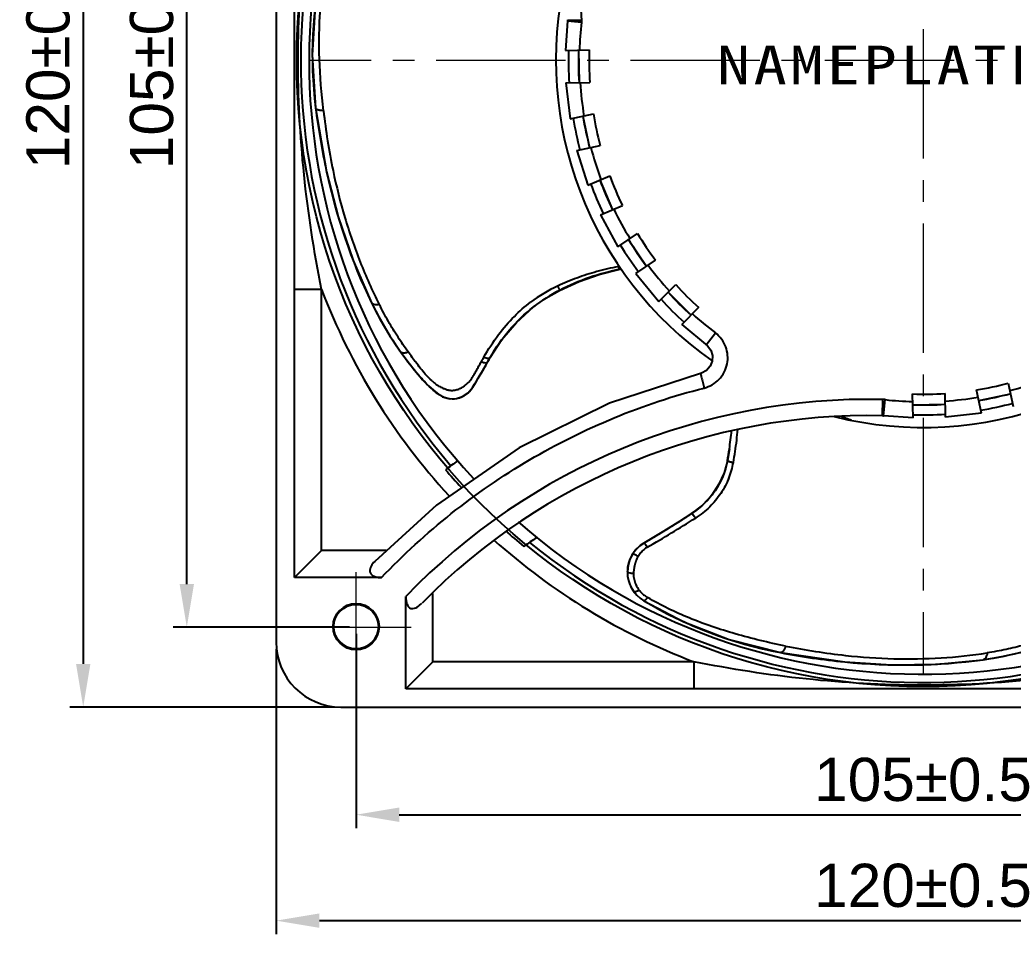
# Model space of a CAD drawing. Header units: inches. Extents: x 12 to 11036, y 8 to 6728.
# Drawn here: x 10514.4 to 10606.4, y 3612.3 to 3697 of the extents above; entities that cross this region are included whole.
import ezdxf

# ---------------------------------------------------------------- set-up
doc = ezdxf.new("R2010")
doc.units = ezdxf.units.IN
doc.header["$MEASUREMENT"] = 0
doc.linetypes.add('\\M+5B5E3\\M+5BBAD\\M+5CFDF', pattern=[18, 12, -2, 2, -2])
for name, color, linetype, lineweight in [('\\M+5B3DF\\M+5B4E7\\M+5CFDF\\M+5B2E3', 3, 'Continuous', 18), ('\\M+5B4D6\\M+5CAB5\\M+5CFDF\\M+5B2E3', 7, 'Continuous', 35), ('\\M+5D6D0\\M+5D0C4\\M+5CFDF\\M+5B2E3', 1, '\\M+5B5E3\\M+5BBAD\\M+5CFDF', 18)]:
    doc.layers.add(name, color=color, linetype=linetype, lineweight=lineweight)
doc.styles.add('\\M+5B1EA\\M+5D7BC', font='', dxfattribs={"width": 0.667})
doc.styles.get("Standard").update_dxf_attribs({"font": 'arial.ttf'})
doc.styles.get('\\M+5B1EA\\M+5D7BC').set_extended_font_data('宋体')
doc.dimstyles.new('5', dxfattribs={"dimtxt": 4, "dimasz": 4, "dimexe": 1.25, "dimexo": 0.625, "dimgap": 1.2, "dimtad": 1, "dimdsep": 46, "dimtxsty": 'Standard', "dimcen": 2.5, "dimdle": 8, "dimazin": 2, "dimtfac": 1, "dimtmove": 0, "dimatfit": 3, "dimfxl": 0, "dimtolj": 1, "dimarcsym": 0})

# ---------------------------------------------------------------- blocks, each defined once
blk = doc.blocks.new('*D98')
at = {"layer": '\\M+5B3DF\\M+5B4E7\\M+5CFDF\\M+5B2E3', "color": 0, "linetype": 'Continuous', "lineweight": -2, "ltscale": 2}
for p, q in [((10545.582, 3640.134), (10545.582, 3622.141)), ((10650.582, 3640.134), (10650.582, 3622.141)), ((10549.582, 3623.391), (10646.582, 3623.391))]:
    blk.add_line(p, q, dxfattribs=at)
at = {"layer": '\\M+5B3DF\\M+5B4E7\\M+5CFDF\\M+5B2E3', "color": 0, "ltscale": 2}
for points in [[(10549.582, 3624.058), (10549.582, 3622.724), (10545.582, 3623.391)], [(10646.582, 3624.058), (10646.582, 3622.724), (10650.582, 3623.391)]]:
    blk.add_solid(points, dxfattribs=at)
at = {"layer": 'Defpoints', "color": 0, "ltscale": 2}
for p in [(10545.582, 3640.759), (10650.582, 3640.759), (10650.582, 3623.391)]:
    blk.add_point(p, dxfattribs=at)
at = {"layer": '\\M+5B3DF\\M+5B4E7\\M+5CFDF\\M+5B2E3', "color": 0, "ltscale": 2, "insert": (10598.082, 3626.633), "char_height": 4, "attachment_point": 5}
blk.add_mtext('\\A1;105±0.5', dxfattribs=at)
blk = doc.blocks.new('*D99')
at = {"layer": '\\M+5B3DF\\M+5B4E7\\M+5CFDF\\M+5B2E3', "color": 0, "linetype": 'Continuous', "lineweight": -2, "ltscale": 2}
for p, q in [((10538.182, 3638.734), (10538.182, 3612.33)), ((10657.982, 3638.734), (10657.982, 3612.33)), ((10542.182, 3613.58), (10653.982, 3613.58))]:
    blk.add_line(p, q, dxfattribs=at)
at = {"layer": '\\M+5B3DF\\M+5B4E7\\M+5CFDF\\M+5B2E3', "color": 0, "ltscale": 2}
for points in [[(10542.182, 3614.246), (10542.182, 3612.913), (10538.182, 3613.58)], [(10653.982, 3614.246), (10653.982, 3612.913), (10657.982, 3613.58)]]:
    blk.add_solid(points, dxfattribs=at)
at = {"layer": 'Defpoints', "color": 0, "ltscale": 2}
for p in [(10538.182, 3639.359), (10657.982, 3639.359), (10657.982, 3613.58)]:
    blk.add_point(p, dxfattribs=at)
at = {"layer": '\\M+5B3DF\\M+5B4E7\\M+5CFDF\\M+5B2E3', "color": 0, "ltscale": 2, "insert": (10598.082, 3616.822), "char_height": 4, "attachment_point": 5}
blk.add_mtext('\\A1;\\A1;120{\\H1x;%%P0.5}', dxfattribs=at)
blk = doc.blocks.new('*D100')
at = {"layer": '\\M+5B3DF\\M+5B4E7\\M+5CFDF\\M+5B2E3', "color": 0, "linetype": 'Continuous', "lineweight": -2, "ltscale": 2}
for p, q in [((10544.957, 3745.759), (10528.654, 3745.759)), ((10529.904, 3644.759), (10529.904, 3741.759)), ((10544.957, 3640.759), (10528.654, 3640.759))]:
    blk.add_line(p, q, dxfattribs=at)
at = {"layer": '\\M+5B3DF\\M+5B4E7\\M+5CFDF\\M+5B2E3', "color": 0, "ltscale": 2}
for points in [[(10529.237, 3741.759), (10530.57, 3741.759), (10529.904, 3745.759)], [(10529.237, 3644.759), (10530.57, 3644.759), (10529.904, 3640.759)]]:
    blk.add_solid(points, dxfattribs=at)
at = {"layer": 'Defpoints', "color": 0, "ltscale": 2}
for p in [(10529.904, 3745.759), (10545.582, 3745.759), (10545.582, 3640.759)]:
    blk.add_point(p, dxfattribs=at)
at = {"layer": '\\M+5B3DF\\M+5B4E7\\M+5CFDF\\M+5B2E3', "color": 0, "ltscale": 2, "insert": (10526.662, 3693.259), "char_height": 4, "attachment_point": 5, "rotation": 90}
blk.add_mtext('\\A1;105±0.5', dxfattribs=at)
blk = doc.blocks.new('*D101')
at = {"layer": '\\M+5B3DF\\M+5B4E7\\M+5CFDF\\M+5B2E3', "color": 0, "linetype": 'Continuous', "lineweight": -2, "ltscale": 2}
for p, q in [((10543.557, 3753.159), (10519.062, 3753.159)), ((10520.312, 3749.159), (10520.312, 3637.359)), ((10543.557, 3633.359), (10519.062, 3633.359))]:
    blk.add_line(p, q, dxfattribs=at)
at = {"layer": '\\M+5B3DF\\M+5B4E7\\M+5CFDF\\M+5B2E3', "color": 0, "ltscale": 2}
for points in [[(10519.646, 3749.159), (10520.979, 3749.159), (10520.312, 3753.159)], [(10519.646, 3637.359), (10520.979, 3637.359), (10520.312, 3633.359)]]:
    blk.add_solid(points, dxfattribs=at)
at = {"layer": 'Defpoints', "color": 0, "ltscale": 2}
for p in [(10544.182, 3753.159), (10520.312, 3633.359), (10544.182, 3633.359)]:
    blk.add_point(p, dxfattribs=at)
at = {"layer": '\\M+5B3DF\\M+5B4E7\\M+5CFDF\\M+5B2E3', "color": 0, "ltscale": 2, "insert": (10517.07, 3693.259), "char_height": 4, "attachment_point": 5, "rotation": 90}
blk.add_mtext('\\A1;\\A1;120{\\H1x;%%P0.5}', dxfattribs=at)

msp = doc.modelspace()

# ---------------------------------------------------------------- linework, layer by layer
at = {"color": 7, "linetype": 'Continuous'}
for p, q in [((10538.182, 3747.159), (10538.182, 3639.359)), ((10539.882, 3672.041), (10539.882, 3714.477)), ((10565.155, 3696.925), (10564.964, 3694.181)), ((10565.155, 3696.925), (10566.447, 3696.781)), ((10564.965, 3694.181), (10567.179, 3694.22)), ((10566.178, 3694.202), (10566.231, 3691.203)), ((10541.527, 3693.748), (10541.832, 3688.872)), ((10565.017, 3691.182), (10565.397, 3687.845)), ((10565.018, 3691.182), (10567.232, 3691.22)), ((10541.832, 3688.872), (10542.849, 3682.939)), ((10565.398, 3687.846), (10567.564, 3688.306)), ((10566.584, 3688.098), (10567.208, 3685.163)), ((10566.022, 3684.911), (10568.187, 3685.371)), ((10566.022, 3684.911), (10567.032, 3681.709)), ((10567.032, 3681.709), (10569.069, 3682.574)), ((10568.148, 3682.183), (10569.32, 3679.421)), ((10568.205, 3678.948), (10570.242, 3679.812)), ((10568.205, 3678.948), (10569.807, 3675.997)), ((10569.808, 3675.998), (10571.641, 3677.234)), ((10570.811, 3676.674), (10572.489, 3674.187)), ((10571.486, 3673.511), (10573.319, 3674.747)), ((10570.033, 3673.909), (10570.114, 3673.925)), ((10571.485, 3673.511), (10573.621, 3670.92)), ((10542.382, 3672.041), (10539.882, 3672.041)), ((10542.382, 3647.855), (10542.382, 3672.041)), ((10573.622, 3670.921), (10575.185, 3672.484)), ((10574.477, 3671.776), (10576.598, 3669.654)), ((10575.743, 3668.8), (10577.306, 3670.362)), ((10578.007, 3666.91), (10578.85, 3668.016)), ((10557.759, 3665.303), (10558.01, 3665.744)), ((10605.969, 3663.365), (10606.427, 3661.209)), ((10594.328, 3660.349), (10594.36, 3661.849)), ((10594.416, 3660.343), (10594.582, 3661.834)), ((10597.159, 3660.153), (10597.121, 3662.357)), ((10600.159, 3660.205), (10600.12, 3662.409)), ((10603.493, 3660.585), (10603.035, 3662.741)), ((10603.243, 3661.762), (10606.177, 3662.386)), ((10597.138, 3661.356), (10600.138, 3661.408)), ((10597.159, 3660.153), (10594.416, 3660.343)), ((10603.493, 3660.585), (10600.159, 3660.205)), ((10580.147, 3657.266), (10579.967, 3656.162)), ((10576.65, 3651.282), (10575.524, 3650.558)), ((10575.524, 3650.558), (10574.083, 3649.659)), ((10539.882, 3645.359), (10542.382, 3647.855)), ((10548.365, 3647.855), (10542.382, 3647.855)), ((10547.942, 3645.359), (10539.882, 3645.359)), ((10550.182, 3635.059), (10550.182, 3643.593)), ((10552.677, 3637.559), (10552.677, 3643.884)), ((10580.14, 3639.624), (10584.872, 3638.407)), ((10584.872, 3638.407), (10590.829, 3637.541)), ((10550.182, 3635.059), (10552.677, 3637.559)), ((10576.863, 3637.559), (10552.677, 3637.559)), ((10576.863, 3637.559), (10576.863, 3635.059)), ((10619.3, 3635.059), (10576.863, 3635.059)), ((10544.182, 3633.359), (10651.982, 3633.359))]:
    msp.add_line(p, q, dxfattribs=at)
for points in [[(10542.492, 3702.391), (10541.789, 3698.269), (10541.527, 3693.748)], [(10565.161, 3697.009), (10565.157, 3696.947), (10565.155, 3696.925)], [(10542.849, 3682.939), (10543.93, 3678.757), (10545.311, 3674.711), (10547.008, 3670.815)], [(10564.405, 3671.954), (10566.226, 3672.782), (10568.107, 3673.435), (10570.033, 3673.909)], [(10562.016, 3670.423), (10563.164, 3671.239), (10564.405, 3671.954)], [(10547.008, 3670.815), (10547.825, 3669.249), (10548.713, 3667.748), (10549.672, 3666.312)], [(10558.01, 3665.744), (10559.087, 3667.405), (10560.423, 3668.988), (10562.016, 3670.423)], [(10575.743, 3668.799), (10578.115, 3666.819), (10578.43, 3666.412), (10578.589, 3665.919), (10578.569, 3665.4), (10578.371, 3664.92), (10578.023, 3664.538), (10577.569, 3664.299), (10577.467, 3664.269)], [(10549.672, 3666.312), (10550.283, 3665.477), (10550.823, 3664.781), (10551.31, 3664.188)], [(10556.383, 3662.978), (10556.69, 3663.483), (10557.02, 3664.034), (10557.374, 3664.635), (10557.759, 3665.303)], [(10577.467, 3664.269), (10569.046, 3661.51), (10560.691, 3657.378), (10553.024, 3652.072), (10547.303, 3646.858)], [(10551.31, 3664.188), (10551.809, 3663.613), (10552.287, 3663.117), (10552.757, 3662.699), (10553.209, 3662.332)], [(10553.209, 3662.332), (10553.723, 3662.055), (10554.286, 3661.924), (10554.874, 3661.946), (10555.447, 3662.128), (10555.962, 3662.471), (10556.383, 3662.978)], [(10594.353, 3660.348), (10594.401, 3660.345), (10594.416, 3660.343)], [(10579.967, 3656.162), (10579.674, 3655.065), (10579.187, 3653.991), (10578.511, 3652.978), (10577.66, 3652.065), (10576.65, 3651.282)], [(10574.083, 3649.659), (10573.16, 3649.1), (10572.236, 3648.552)], [(10572.235, 3648.551), (10571.84, 3648.276), (10571.491, 3647.942), (10571.198, 3647.557)], [(10572.235, 3648.551), (10572.234, 3648.551), (10572.234, 3648.55), (10572.235, 3648.551)], [(10571.198, 3647.557), (10570.939, 3647.072), (10570.766, 3646.514), (10570.703, 3645.916)], [(10570.989, 3644.573), (10571.079, 3644.395), (10571.181, 3644.223), (10571.294, 3644.056)], [(10571.296, 3644.053), (10571.567, 3643.728), (10571.877, 3643.447), (10572.218, 3643.213)], [(10572.218, 3643.213), (10575.922, 3641.27), (10580.14, 3639.624)], [(10603.644, 3637.75), (10605.387, 3638.042), (10607.088, 3638.424), (10608.75, 3638.892)], [(10590.829, 3637.541), (10595.14, 3637.276), (10599.415, 3637.34), (10603.644, 3637.75)]]:
    msp.add_lwpolyline(points, dxfattribs=at)
at = {"color": 4}
msp.add_circle((10598.082, 3693.259), 58, dxfattribs=at)
at = {"color": 7, "linetype": 'Continuous'}
msp.add_circle((10545.582, 3640.759), 2.1, dxfattribs=at)
for centre, radius, start, end in [((10598.082, 3693.259), 56.859, 139.45672, 222.91346), ((10598.082, 3693.259), 57.622, 141.34327, 220.65605), ((10580.722, 3693.748), 39.194, 167.25994, 187.14622), ((10598.082, 3693.259), 34, 166.9077, 234.97902), ((10597.709, 3693.304), 31.455, 173.65058, 178.35952), ((10598.082, 3693.259), 32.833, 178.3815, 183.6185), ((10598.082, 3693.259), 31.917, 178.30631, 183.69369), ((10598.082, 3693.259), 30.917, 178.21911, 183.78089), ((10597.82, 3693.312), 31.566, 183.82725, 189.46833), ((10606.797, 3696.954), 65.466, 187.09194, 192.36088), ((10605.042, 3695.774), 62.894, 186.55319, 191.66504), ((10598.082, 3693.259), 32.833, 189.3815, 194.6185), ((10598.082, 3693.259), 31.917, 189.30631, 194.69369), ((10598.082, 3693.259), 30.917, 189.21911, 194.78089), ((10597.948, 3693.343), 31.698, 194.91087, 200.52165), ((10598.082, 3693.259), 31.917, 200.30631, 205.69369), ((10598.082, 3693.259), 30.917, 200.21911, 205.78089), ((10598.082, 3693.259), 32.833, 200.3815, 205.6185), ((10598.065, 3693.397), 31.828, 205.94191, 211.5214), ((10598.082, 3693.259), 31.917, 211.30631, 216.69369), ((10598.082, 3693.259), 30.917, 211.21911, 216.78089), ((10598.082, 3693.259), 32.833, 211.3815, 216.6185), ((10574.18, 3652.892), 21.422, 100.94153, 117.14893), ((10574.167, 3651.207), 23.343, 100.41054, 100.6141), ((10598.171, 3693.474), 31.958, 216.91959, 222.46829), ((10598.082, 3693.259), 34, 255.9767, 325.00554), ((10598.082, 3693.259), 59.605, 200.85381, 222.58175), ((10570.078, 3659.767), 13.872, 114.85548, 126.92016), ((10571.23, 3658.659), 14.944, 117.17245, 128.06797), ((10598.082, 3693.259), 30.917, 222.21911, 227.78089), ((10598.082, 3693.259), 32.833, 222.3815, 227.6185), ((10598.082, 3693.259), 31.917, 222.30631, 227.69369), ((10576.145, 3685.014), 32.413, 205.98049, 219.98049), ((10598.263, 3693.57), 32.092, 227.84301, 232.77657), ((10480.177, 3709.665), 89.37, 330.01072, 330.56388), ((10480.17, 3709.669), 89.378, 328.49599, 330.23852), ((10554.499, 3664.113), 2.2, 233.90982, 328.49596), ((10598.082, 3693.259), 30.917, 279.21911, 284.78089), ((10598.082, 3693.259), 31.619, 284.71909, 290.28091), ((10593.076, 3602.374), 59.489, 88.76408, 136.1412), ((10594.304, 3659.325), 2.525, 83.64312, 88.76188), ((10598.082, 3693.259), 31.619, 263.64916, 268.28091), ((10598.082, 3693.259), 30.917, 268.21911, 273.78089), ((10598.082, 3693.259), 31.619, 273.71909, 279.28091), ((10598.082, 3693.259), 31.917, 279.30631, 284.69369), ((10598.082, 3693.259), 31.917, 268.30631, 273.69369), ((10598.082, 3693.259), 32.833, 279.3815, 284.6185), ((10593.076, 3602.374), 57.989, 88.76297, 135.54157), ((10598.082, 3693.259), 32.833, 268.3815, 273.6185), ((10544.884, 3662.528), 35.654, 351.51311, 354.24234), ((10543.938, 3662.629), 36.605, 349.82367, 351.58032), ((10593.076, 3602.374), 65.908, 125.30062, 126.51258), ((10573.531, 3657.247), 7.099, 337.63078, 349.87987), ((10580.936, 3659.01), 3.04, 259.64866, 262.13005), ((10598.082, 3693.259), 58.249, 220.60842, 222.74072), ((10598.082, 3693.259), 56.859, 228.75524, 312.91346), ((10521.51, 3737.379), 102.781, 299.77062, 302.67495), ((10516.74, 3743.216), 109.732, 302.39195, 303.09087), ((10516.26, 3743.987), 110.64, 301.50884, 302.38812), ((10598.082, 3693.259), 58.249, 228.41382, 230.60568), ((10593.076, 3602.374), 55.908, 123.38167, 124.86809), ((10598.082, 3693.259), 57.622, 230.78536, 310.65605), ((10516.74, 3743.216), 109.732, 300.37956, 301.50506), ((10598.082, 3693.259), 59.605, 228.15686, 249.14619), ((10573.803, 3645.877), 3.1, 120.41025, 239.25994), ((10592.252, 3676.9), 39.194, 239.25994, 259.14622), ((10599.144, 3669.849), 32.413, 277.98049, 291.98049), ((10544.182, 3639.359), 6, 180, 270), ((10597.841, 3700.655), 62.894, 258.55318, 263.66504), ((10597.26, 3702.69), 65.466, 259.09194, 264.36088)]:
    msp.add_arc(centre, radius, start, end, dxfattribs=at)
for points, knots in [([(10556.966, 3728.023), (10557.7, 3726.867), (10559.084, 3724.5), (10561.484, 3719.573), (10563.881, 3713.141), (10565.768, 3705.127), (10566.342, 3699.665), (10566.461, 3696.93)], [0, 0, 0, 0, 4.10993, 8.219873, 16.435963, 24.652047, 32.868238, 32.868238, 32.868238, 32.868238]), ([(10542.38, 3672.04), (10541.683, 3675.552), (10540.577, 3682.691), (10540.019, 3693.45), (10540.616, 3704.109), (10541.702, 3711.06), (10542.38, 3714.478)], [0, 0, 0, 0, 10.742783, 21.643981, 32.2666, 42.723073, 42.723073, 42.723073, 42.723073]), ([(10542.558, 3688.596), (10542.368, 3690.185), (10542.129, 3693.289), (10542.166, 3697.83), (10542.583, 3700.744), (10542.88, 3702.137)], [0, 0, 0, 0, 4.802623, 9.331462, 13.604719, 13.604719, 13.604719, 13.604719]), ([(10565.161, 3697.009), (10565.16, 3697.003), (10565.186, 3696.993), (10565.224, 3696.987), (10565.297, 3696.979), (10565.352, 3696.976), (10565.384, 3696.974)], [0, 0, 0, 0, 0.0182605, 0.0622902, 0.1334401, 0.230393, 0.230393, 0.230393, 0.230393]), ([(10565.384, 3696.974), (10565.454, 3696.971), (10565.811, 3696.963), (10566.169, 3696.973), (10566.458, 3696.986)], [0, 0, 0, 0, 0.20763, 1.07357, 1.07357, 1.07357, 1.07357]), ([(10542.558, 3688.596), (10542.468, 3688.596), (10542.335, 3688.604), (10542.165, 3688.635), (10542.054, 3688.667), (10541.963, 3688.709), (10541.893, 3688.757), (10541.848, 3688.812), (10541.834, 3688.853), (10541.832, 3688.872)], [0, 0, 0, 0, 0.2702479, 0.4000412, 0.51685, 0.617331, 0.7008953, 0.7685345, 0.8268519, 0.8268519, 0.8268519, 0.8268519]), ([(10543.448, 3683.057), (10543.751, 3681.589), (10544.475, 3678.719), (10545.898, 3674.565), (10547.076, 3671.921), (10547.726, 3670.646)], [0, 0, 0, 0, 4.497391, 8.867813, 13.164646, 13.164646, 13.164646, 13.164646]), ([(10569.867, 3674.151), (10569.194, 3674.025), (10567.898, 3673.729), (10566.021, 3673.119), (10564.832, 3672.624), (10564.247, 3672.354)], [0, 0, 0, 0, 2.055318, 3.981304, 5.915561, 5.915561, 5.915561, 5.915561]), ([(10570.033, 3673.909), (10570.022, 3673.906), (10570.007, 3673.97), (10569.942, 3674.024), (10569.897, 3674.107), (10569.867, 3674.151)], [0, 0, 0, 0, 0.0337889, 0.1334571, 0.2959299, 0.2959299, 0.2959299, 0.2959299]), ([(10564.247, 3672.354), (10564.26, 3672.324), (10564.286, 3672.269), (10564.321, 3672.19), (10564.35, 3672.122), (10564.373, 3672.065), (10564.39, 3672.02), (10564.402, 3671.988), (10564.407, 3671.967), (10564.407, 3671.958), (10564.406, 3671.954), (10564.405, 3671.954)], [0, 0, 0, 0, 0.0977582, 0.1842211, 0.2586142, 0.3201688, 0.3681969, 0.4027237, 0.423904, 0.4297042, 0.4329137, 0.4329137, 0.4329137, 0.4329137]), ([(10547.726, 3670.646), (10547.647, 3670.629), (10547.493, 3670.607), (10547.305, 3670.62), (10547.178, 3670.661), (10547.103, 3670.702), (10547.045, 3670.754), (10547.018, 3670.794), (10547.008, 3670.815)], [0, 0, 0, 0, 0.2448392, 0.4639032, 0.559077, 0.6442945, 0.7192852, 0.7888371, 0.7888371, 0.7888371, 0.7888371]), ([(10550.402, 3666.259), (10550.076, 3666.704), (10549.44, 3667.628), (10548.545, 3669.092), (10547.994, 3670.117), (10547.726, 3670.646)], [0, 0, 0, 0, 1.653807, 3.365448, 5.14372, 5.14372, 5.14372, 5.14372]), ([(10557.397, 3665.769), (10557.819, 3666.489), (10558.684, 3667.815), (10560.144, 3669.53), (10561.212, 3670.459), (10561.745, 3670.857)], [0, 0, 0, 0, 2.50482, 4.741902, 6.737543, 6.737543, 6.737543, 6.737543]), ([(10577.809, 3662.912), (10578.327, 3663.043), (10579.31, 3663.61), (10580.092, 3665.105), (10579.959, 3666.787), (10579.275, 3667.693), (10578.85, 3668.016)], [0, 0, 0, 0, 1.618234, 3.236011, 4.853759, 6.471905, 6.471905, 6.471905, 6.471905]), ([(10549.672, 3666.312), (10549.71, 3666.258), (10549.85, 3666.173), (10550.115, 3666.169), (10550.302, 3666.22), (10550.403, 3666.259)], [0, 0, 0, 0, 0.2005076, 0.4559851, 0.7810294, 0.7810294, 0.7810294, 0.7810294]), ([(10551.078, 3665.348), (10551.072, 3665.357), (10551.035, 3665.407), (10550.936, 3665.543), (10550.716, 3665.837), (10550.527, 3666.09), (10550.403, 3666.259)], [0, 0, 0, 0, 0.031492, 0.188791, 0.503022, 1.134431, 1.134431, 1.134431, 1.134431]), ([(10557.397, 3665.769), (10557.371, 3665.722), (10557.318, 3665.628), (10557.239, 3665.488), (10557.187, 3665.394), (10557.16, 3665.347)], [0, 0, 0, 0, 0.1607731, 0.3220775, 0.4839307, 0.4839307, 0.4839307, 0.4839307]), ([(10557.397, 3665.769), (10557.473, 3665.745), (10557.609, 3665.707), (10557.773, 3665.68), (10557.88, 3665.681), (10557.938, 3665.691), (10557.983, 3665.711), (10558.003, 3665.733), (10558.01, 3665.744)], [0, 0, 0, 0, 0.2372786, 0.4250751, 0.4972854, 0.5556777, 0.6024145, 0.6416493, 0.6416493, 0.6416493, 0.6416493]), ([(10552.612, 3663.569), (10552.396, 3663.776), (10552.022, 3664.138), (10551.527, 3664.743), (10551.237, 3665.128), (10551.084, 3665.339)], [0, 0, 0, 0, 0.897805, 1.558938, 2.342438, 2.342438, 2.342438, 2.342438]), ([(10555.341, 3662.932), (10555.392, 3662.961), (10555.48, 3663.025), (10555.622, 3663.12), (10555.766, 3663.226), (10555.913, 3663.351), (10556.052, 3663.488), (10556.181, 3663.646), (10556.315, 3663.84), (10556.47, 3664.086), (10556.632, 3664.364), (10556.795, 3664.667), (10556.965, 3664.992), (10557.091, 3665.222), (10557.16, 3665.347)], [0, 0, 0, 0, 0.175055, 0.325589, 0.513573, 0.71039, 0.904396, 1.098183, 1.321387, 1.611534, 1.970541, 2.28672, 2.642929, 3.071992, 3.071992, 3.071992, 3.071992]), ([(10557.16, 3665.347), (10557.255, 3665.315), (10557.421, 3665.27), (10557.62, 3665.236), (10557.74, 3665.27), (10557.759, 3665.303)], [0, 0, 0, 0, 0.3021629, 0.5115777, 0.6261061, 0.6261061, 0.6261061, 0.6261061]), ([(10577.467, 3664.269), (10577.465, 3664.267), (10577.473, 3664.257), (10577.472, 3664.239), (10577.483, 3664.206), (10577.498, 3664.139), (10577.528, 3664.025), (10577.569, 3663.859), (10577.621, 3663.656), (10577.702, 3663.336), (10577.765, 3663.085), (10577.809, 3662.912)], [0, 0, 0, 0, 0.006818, 0.026982, 0.060358, 0.106682, 0.236038, 0.410174, 0.62219, 0.864119, 1.399747, 1.399747, 1.399747, 1.399747]), ([(10547.942, 3645.359), (10551.96, 3649.585), (10561.21, 3656.965), (10572.157, 3661.478), (10577.809, 3662.912)], [0, 0, 0, 0, 17.538445, 35.074777, 35.074777, 35.074777, 35.074777]), ([(10552.612, 3663.569), (10552.738, 3663.456), (10552.944, 3663.285), (10553.283, 3663.072), (10553.579, 3662.919), (10553.885, 3662.797), (10554.148, 3662.72), (10554.392, 3662.69), (10554.613, 3662.696), (10554.818, 3662.731), (10555.007, 3662.783), (10555.179, 3662.853), (10555.291, 3662.9), (10555.341, 3662.932)], [0, 0, 0, 0, 0.507632, 0.799149, 1.201532, 1.505873, 1.787378, 2.022052, 2.240997, 2.448932, 2.644543, 2.827727, 3.006236, 3.006236, 3.006236, 3.006236]), ([(10580.519, 3655.999), (10580.643, 3656.685), (10580.794, 3657.71), (10580.902, 3658.74), (10580.932, 3659.077)], [0, 0, 0, 0, 2.090777, 3.105942, 3.105942, 3.105942, 3.105942]), ([(10580.389, 3656.02), (10580.335, 3656.03), (10580.236, 3656.051), (10580.098, 3656.088), (10580.021, 3656.118), (10579.964, 3656.148), (10579.967, 3656.162)], [0, 0, 0, 0, 0.1677683, 0.3098367, 0.4106513, 0.4542236, 0.4542236, 0.4542236, 0.4542236]), ([(10580.097, 3654.545), (10579.902, 3654.054), (10579.399, 3653.108), (10578.349, 3651.851), (10577.477, 3651.165), (10576.999, 3650.863)], [0, 0, 0, 0, 1.586903, 3.191301, 4.889319, 4.889319, 4.889319, 4.889319]), ([(10576.999, 3650.863), (10576.965, 3650.918), (10576.9, 3651.019), (10576.796, 3651.159), (10576.727, 3651.233), (10576.666, 3651.292), (10576.65, 3651.282)], [0, 0, 0, 0, 0.1943477, 0.3691147, 0.4988825, 0.554405, 0.554405, 0.554405, 0.554405]), ([(10572.544, 3648.163), (10572.439, 3648.102), (10572.229, 3647.953), (10571.943, 3647.664), (10571.774, 3647.436), (10571.691, 3647.312)], [0, 0, 0, 0, 0.365698, 0.767783, 1.215335, 1.215335, 1.215335, 1.215335]), ([(10572.544, 3648.163), (10572.514, 3648.216), (10572.457, 3648.311), (10572.366, 3648.44), (10572.305, 3648.51), (10572.25, 3648.56), (10572.235, 3648.551)], [0, 0, 0, 0, 0.182061, 0.3404382, 0.4556179, 0.5062972, 0.5062972, 0.5062972, 0.5062972]), ([(10571.691, 3647.312), (10571.634, 3647.35), (10571.528, 3647.417), (10571.373, 3647.504), (10571.282, 3647.542), (10571.207, 3647.571), (10571.198, 3647.557)], [0, 0, 0, 0, 0.2056221, 0.3849127, 0.5086451, 0.5592474, 0.5592474, 0.5592474, 0.5592474]), ([(10571.691, 3647.312), (10571.689, 3647.31), (10571.684, 3647.305), (10571.678, 3647.294), (10571.672, 3647.284), (10571.666, 3647.272), (10571.66, 3647.261), (10571.653, 3647.248), (10571.644, 3647.231), (10571.634, 3647.211), (10571.621, 3647.186), (10571.608, 3647.158), (10571.595, 3647.132), (10571.585, 3647.109), (10571.575, 3647.088), (10571.565, 3647.067), (10571.555, 3647.044), (10571.544, 3647.018), (10571.532, 3646.99), (10571.52, 3646.958), (10571.506, 3646.924), (10571.493, 3646.887), (10571.479, 3646.849), (10571.465, 3646.808), (10571.45, 3646.765), (10571.436, 3646.718), (10571.421, 3646.669), (10571.406, 3646.616), (10571.391, 3646.558), (10571.376, 3646.497), (10571.362, 3646.431), (10571.347, 3646.361), (10571.333, 3646.286), (10571.32, 3646.206), (10571.308, 3646.12), (10571.296, 3646.029), (10571.286, 3645.932), (10571.278, 3645.828), (10571.274, 3645.757), (10571.273, 3645.719)], [0, 0, 0, 0, 0.009701, 0.020871, 0.036437, 0.046814, 0.059317, 0.074304, 0.092184, 0.11514, 0.143472, 0.176528, 0.207109, 0.230967, 0.252013, 0.275243, 0.300566, 0.32804, 0.359119, 0.393265, 0.429641, 0.46878, 0.511115, 0.553557, 0.598784, 0.647105, 0.698738, 0.753907, 0.812876, 0.875887, 0.943147, 1.014867, 1.091256, 1.172521, 1.258874, 1.350523, 1.447682, 1.550566, 1.663311, 1.663311, 1.663311, 1.663311]), ([(10547.303, 3646.858), (10547.172, 3646.723), (10546.944, 3646.446), (10546.803, 3645.974), (10546.977, 3645.63), (10547.25, 3645.459), (10547.583, 3645.374), (10547.821, 3645.359), (10547.942, 3645.359)], [0, 0, 0, 0, 0.568238, 1.08495, 1.356409, 1.672215, 2.024059, 2.387719, 2.387719, 2.387719, 2.387719]), ([(10571.273, 3645.719), (10571.197, 3645.718), (10571.055, 3645.725), (10570.871, 3645.768), (10570.744, 3645.825), (10570.703, 3645.892), (10570.703, 3645.916)], [0, 0, 0, 0, 0.2282263, 0.4258287, 0.566822, 0.6392458, 0.6392458, 0.6392458, 0.6392458]), ([(10571.273, 3645.719), (10571.268, 3645.55), (10571.302, 3645.198), (10571.48, 3644.673), (10571.677, 3644.344), (10571.795, 3644.183)], [0, 0, 0, 0, 0.509068, 1.051274, 1.651793, 1.651793, 1.651793, 1.651793]), ([(10550.182, 3643.593), (10550.182, 3643.47), (10550.196, 3643.228), (10550.274, 3642.885), (10550.421, 3642.642), (10550.586, 3642.523), (10550.847, 3642.445), (10551.272, 3642.603), (10551.545, 3642.846), (10551.681, 3642.984)], [0, 0, 0, 0, 0.369483, 0.729679, 1.053571, 1.19752, 1.331881, 1.860379, 2.444026, 2.444026, 2.444026, 2.444026]), ([(10571.795, 3644.183), (10571.742, 3644.148), (10571.639, 3644.089), (10571.491, 3644.033), (10571.375, 3644.011), (10571.308, 3644.036), (10571.294, 3644.056)], [0, 0, 0, 0, 0.1926024, 0.355651, 0.4746061, 0.5467836, 0.5467836, 0.5467836, 0.5467836]), ([(10571.797, 3644.18), (10571.859, 3644.095), (10572.004, 3643.928), (10572.269, 3643.701), (10572.471, 3643.568), (10572.58, 3643.503)], [0, 0, 0, 0, 0.316176, 0.661457, 1.041869, 1.041869, 1.041869, 1.041869]), ([(10572.58, 3643.503), (10572.548, 3643.457), (10572.497, 3643.392), (10572.424, 3643.314), (10572.372, 3643.267), (10572.325, 3643.232), (10572.283, 3643.211), (10572.247, 3643.203), (10572.226, 3643.208), (10572.218, 3643.213)], [0, 0, 0, 0, 0.1680996, 0.2483465, 0.3194873, 0.378812, 0.425459, 0.459862, 0.4867607, 0.4867607, 0.4867607, 0.4867607]), ([(10585.359, 3639.012), (10583.789, 3639.323), (10580.763, 3640.054), (10576.455, 3641.492), (10573.812, 3642.79), (10572.58, 3643.503)], [0, 0, 0, 0, 4.802623, 9.331462, 13.604719, 13.604719, 13.604719, 13.604719]), ([(10585.359, 3639.012), (10585.331, 3638.927), (10585.283, 3638.802), (10585.2, 3638.651), (10585.135, 3638.555), (10585.067, 3638.481), (10585, 3638.43), (10584.934, 3638.404), (10584.891, 3638.403), (10584.872, 3638.407)], [0, 0, 0, 0, 0.2702479, 0.4000412, 0.51685, 0.617331, 0.7008953, 0.7685345, 0.8268519, 0.8268519, 0.8268519, 0.8268519]), ([(10609.026, 3639.57), (10608.502, 3639.397), (10607.427, 3639.078), (10605.758, 3638.679), (10604.613, 3638.472), (10604.027, 3638.381)], [0, 0, 0, 0, 1.653807, 3.365448, 5.14372, 5.14372, 5.14372, 5.14372]), ([(10590.902, 3638.147), (10592.392, 3637.982), (10595.344, 3637.783), (10599.735, 3637.853), (10602.613, 3638.156), (10604.027, 3638.381)], [0, 0, 0, 0, 4.497391, 8.867813, 13.164646, 13.164646, 13.164646, 13.164646]), ([(10604.027, 3638.381), (10604.019, 3638.299), (10603.992, 3638.147), (10603.921, 3637.972), (10603.843, 3637.864), (10603.781, 3637.805), (10603.714, 3637.766), (10603.667, 3637.753), (10603.644, 3637.75)], [0, 0, 0, 0, 0.2448392, 0.4639032, 0.559077, 0.6442945, 0.7192852, 0.7888371, 0.7888371, 0.7888371, 0.7888371]), ([(10619.3, 3637.557), (10615.807, 3636.865), (10608.699, 3635.761), (10597.961, 3635.196), (10587.282, 3635.787), (10580.3, 3636.876), (10576.863, 3637.557)], [0, 0, 0, 0, 10.685494, 21.551107, 32.208661, 42.72308, 42.72308, 42.72308, 42.72308])]:
    msp.add_open_spline(points, degree=3, knots=knots, dxfattribs=at)
for points in [[(10566.461, 3696.93), (10566.459, 3696.88), (10566.452, 3696.831), (10566.447, 3696.782)], [(10542.848, 3682.94), (10543.771, 3678.752), (10545.128, 3674.674), (10547.008, 3670.815)], [(10539.882, 3645.359), (10539.882, 3649.806), (10539.893, 3658.7), (10539.882, 3667.594), (10539.882, 3672.041)], [(10558.01, 3665.744), (10559.034, 3667.559), (10560.392, 3669.154), (10562.015, 3670.424)], [(10551.309, 3664.188), (10551.88, 3663.506), (10552.492, 3662.854), (10553.203, 3662.336)], [(10552.267, 3663.137), (10551.93, 3663.469), (10551.614, 3663.824), (10551.309, 3664.188)], [(10553.192, 3662.344), (10552.864, 3662.583), (10552.558, 3662.851), (10552.267, 3663.137)], [(10591.473, 3659.908), (10591.137, 3660.036), (10590.802, 3660.168), (10590.469, 3660.304)], [(10579.967, 3656.162), (10579.605, 3654.148), (10578.373, 3652.404), (10576.65, 3651.282)], [(10590.827, 3637.541), (10595.095, 3637.123), (10599.393, 3637.154), (10603.644, 3637.75)], [(10576.863, 3635.059), (10572.416, 3635.059), (10563.522, 3635.07), (10554.628, 3635.059), (10550.182, 3635.059)]]:
    msp.add_open_spline(points, degree=3, dxfattribs=at)
at = {"layer": '\\M+5B4D6\\M+5CAB5\\M+5CFDF\\M+5B2E3', "color": 4}
msp.add_circle((10545.582, 3640.822), 2.1, dxfattribs=at)
at = {"layer": '\\M+5D6D0\\M+5D0C4\\M+5CFDF\\M+5B2E3'}
for p, q in [((10598.082, 3750.159), (10598.082, 3636.359)), ((10654.982, 3693.259), (10541.182, 3693.259)), ((10545.582, 3635.659), (10545.582, 3645.859)), ((10540.482, 3640.759), (10550.682, 3640.759))]:
    msp.add_line(p, q, dxfattribs=at)

# ---------------------------------------------------------------- texts
at = {"layer": '\\M+5B3DF\\M+5B4E7\\M+5CFDF\\M+5B2E3', "insert": (10578.993, 3694.624), "char_height": 3.57778, "width": 30.70851, "attachment_point": 1, "line_spacing_factor": 1.15057, "style": '\\M+5B1EA\\M+5D7BC'}
msp.add_mtext('\\T1.1;{\\W1.267;NAMEPLATE}', dxfattribs=at)

# ---------------------------------------------------------------- dimensions: what is measured, and where the dimension line sits
at = {"layer": '\\M+5B3DF\\M+5B4E7\\M+5CFDF\\M+5B2E3', "ltscale": 2}
dim = msp.add_linear_dim(base=(10520.312, 3633.359), p1=(10544.182, 3753.159), p2=(10544.182, 3633.359), angle=270, text='\\A1;120{\\H1x;%%P0.5}', dimstyle='5', override={"dimsah": 1, "dimtfill": 0, "dimtfillclr": 256, "dimtzin": 8}, dxfattribs=at)
dim.commit()
dim.dimension.update_dxf_attribs({"geometry": '*D101', "text_midpoint": (10517.07, 3693.259)})
dim = msp.add_linear_dim(base=(10529.904, 3745.759), p1=(10545.582, 3640.759), p2=(10545.582, 3745.759), angle=90, dimstyle='5', override={"dimsah": 1, "dimtol": 1, "dimtp": 0.5, "dimtm": 0.5, "dimtfill": 0, "dimtfillclr": 256, "dimtzin": 8}, dxfattribs=at)
dim.commit()
dim.dimension.update_dxf_attribs({"geometry": '*D100', "text_midpoint": (10526.662, 3693.259)})
dim = msp.add_linear_dim(base=(10650.582, 3623.391), p1=(10545.582, 3640.759), p2=(10650.582, 3640.759), dimstyle='5', override={"dimsah": 1, "dimtol": 1, "dimtp": 0.5, "dimtm": 0.5, "dimtfill": 0, "dimtfillclr": 256, "dimtzin": 8}, dxfattribs=at)
dim.commit()
dim.dimension.update_dxf_attribs({"geometry": '*D98', "text_midpoint": (10598.082, 3626.633)})
dim = msp.add_linear_dim(base=(10657.982, 3613.58), p1=(10538.182, 3639.359), p2=(10657.982, 3639.359), text='\\A1;120{\\H1x;%%P0.5}', dimstyle='5', override={"dimsah": 1, "dimtfill": 0, "dimtfillclr": 256, "dimtzin": 8}, dxfattribs=at)
dim.commit()
dim.dimension.update_dxf_attribs({"geometry": '*D99', "text_midpoint": (10598.082, 3616.822)})

doc.saveas('drawing.dxf')
